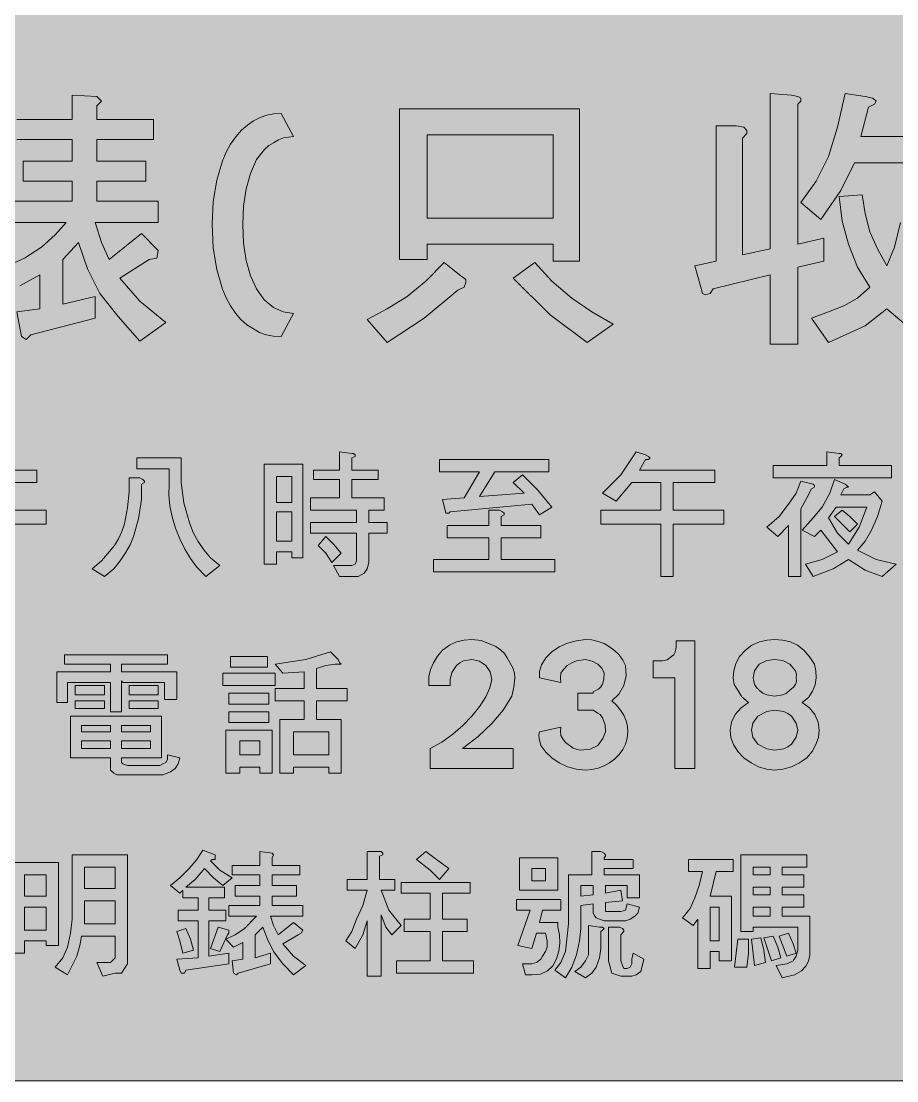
# Model space of a CAD drawing. Header units: metres. Extents: x 10 to 559, y 12 to 260.
# Drawn here: x 269.1 to 371.6, y 12.1 to 136.1 of the extents above; entities that cross this region are included whole.
import ezdxf

# ---------------------------------------------------------------- set-up
doc = ezdxf.new("R2010")
doc.units = ezdxf.units.M
doc.layers.add('FILL_BLUE_0000FF', color=7, linetype='Continuous', true_color=0x0000ff)
doc.layers.add('FILL_WHITE_FFFFFF', color=7, linetype='Continuous', true_color=0xffffff)

msp = doc.modelspace()

# ---------------------------------------------------------------- hatches: boundary and pattern name
at = {"layer": 'FILL_BLUE_0000FF', "true_color": 0x0000ff}
h = msp.add_hatch(color=7, dxfattribs=at)
h.dxf.hatch_style = 1
h.paths.add_polyline_path([(553.76, 259.97), (555.08, 259.58), (556.32, 258.96), (557.46, 258.12), (558.3, 256.98), (558.92, 255.74), (559.31, 254.42), (559.44, 253.08), (559.44, 19.26), (559.31, 17.91), (558.9, 16.56), (558.25, 15.32), (557.46, 14.22), (556.29, 13.28), (555.01, 12.6), (553.69, 12.2), (552.42, 12.06), (17.28, 12.06), (16.04, 12.19), (14.78, 12.6), (13.56, 13.28), (12.42, 14.22), (11.48, 15.36), (10.8, 16.61), (10.4, 17.92), (10.26, 19.26), (10.26, 253.08), (10.4, 254.34), (10.8, 255.6), (11.48, 256.93), (12.42, 258.12), (13.52, 259.04), (14.12, 259.36), (14.76, 259.56), (16.09, 259.97), (17.28, 260.1), (552.42, 260.1), (553.76, 259.97)])
at = {"layer": 'FILL_WHITE_FFFFFF', "true_color": 0xffffff}
h = msp.add_hatch(color=7, dxfattribs=at)
h.dxf.hatch_style = 1
h.paths.add_polyline_path([(275.04, 124.56), (275.04, 127.44), (277.92, 127.26), (278.46, 126.72), (277.92, 126.18), (277.92, 124.56), (284.58, 124.56), (284.58, 122.22), (277.92, 122.22), (277.92, 119.7), (283.68, 119.7), (283.68, 117.36), (277.92, 117.36), (277.92, 115.02), (285.12, 115.02), (285.12, 112.5), (277.74, 112.5), (278.46, 110.16), (279.36, 108.18), (283.14, 111.24), (285.12, 109.26), (284.94, 108.36), (284.04, 108.18), (280.62, 106.02), (282.96, 103.32), (286.02, 100.8), (282.96, 98.64), (280.44, 101.52), (278.28, 104.22), (276.84, 107.1), (275.76, 110.16), (273.96, 108.18), (273.96, 102.96), (277.74, 103.86), (277.74, 101.34), (270.18, 99.36), (269.64, 98.82), (269.1, 99.18), (268.56, 102.06), (271.26, 102.42), (271.26, 106.38), (268.92, 105.12), (267.12, 107.28), (269.46, 108.36), (271.44, 109.62), (273.06, 111.06), (274.32, 112.5), (268.02, 112.5), (268.02, 115.02), (275.04, 115.02), (275.04, 117.36), (269.28, 117.36), (269.28, 119.7), (275.04, 119.7), (275.04, 122.22), (268.56, 122.22), (268.56, 124.56), (275.04, 124.56)])
h = msp.add_hatch(color=7, dxfattribs=at)
h.dxf.hatch_style = 1
h.paths.add_polyline_path([(350.46, 108), (350.46, 123.84), (352.8, 123.84), (353.7, 123.66), (354.06, 123.3), (354.06, 122.94), (353.52, 122.4), (353.52, 108.72), (356.76, 109.44), (356.76, 127.62), (359.28, 127.44), (360, 127.26), (360.36, 127.08), (360.36, 126.72), (360, 126.36), (360, 109.98), (363.06, 110.7), (363.06, 108), (360, 107.28), (360, 98.28), (356.76, 98.28), (356.76, 106.38), (350.1, 104.76), (349.74, 104.22), (349.2, 104.04), (348.84, 104.22), (348.66, 104.94), (347.94, 107.46), (350.46, 108)])
h = msp.add_hatch(color=7, dxfattribs=at)
h.dxf.hatch_style = 1
h.paths.add_polyline_path([(362.16, 117.36), (363.6, 120.24), (364.68, 123.66), (365.58, 127.62), (367.92, 127.26), (368.82, 127.08), (369.18, 126.72), (369, 126.36), (368.28, 126), (367.38, 122.58), (377.64, 122.58), (377.64, 119.52), (375.66, 119.52), (375.66, 115.38), (374.94, 111.6), (374.04, 108.18), (372.6, 104.94), (375.12, 102.78), (378.18, 100.8), (375.66, 98.28), (372.96, 100.26), (370.44, 102.42), (367.92, 100.44), (363.6, 98.46), (361.62, 101.34), (363.6, 102.06), (365.4, 102.78), (367.02, 103.68), (368.46, 104.94), (367.02, 107.28), (365.94, 109.98), (365.22, 112.68), (364.86, 115.56), (367.56, 115.74), (367.92, 113.58), (368.46, 111.42), (369.36, 109.44), (370.44, 107.46), (371.34, 109.62), (372.06, 112.5), (372.42, 115.74), (372.78, 119.52), (366.66, 119.52), (365.04, 116.28), (362.7, 112.86), (360.36, 114.84), (362.16, 117.36)])
h = msp.add_hatch(color=7, dxfattribs=at)
h.dxf.hatch_style = 1
h.paths.add_polyline_path([(299.52, 99.18), (298.61, 99.22), (297.77, 99.36), (296.99, 99.64), (296.28, 100.08), (295.5, 100.55), (294.8, 101.16), (294.15, 101.9), (293.58, 102.78), (293.07, 103.71), (292.64, 104.73), (291.96, 107.01), (291.56, 109.56), (291.42, 112.32), (291.56, 114.97), (291.96, 117.47), (292.64, 119.74), (293.07, 120.75), (293.58, 121.68), (294.2, 122.56), (294.86, 123.31), (295.55, 123.93), (296.28, 124.43), (297.04, 124.81), (297.83, 125.07), (298.66, 125.23), (299.52, 125.28), (300.96, 122.58), (299.79, 122.42), (299.19, 122.2), (298.62, 121.86), (298.08, 121.53), (297.56, 121.07), (296.64, 119.88), (295.93, 118.27), (295.43, 116.44), (295.12, 114.44), (295.02, 112.32), (295.12, 110.1), (295.43, 108.07), (295.93, 106.27), (296.64, 104.76), (297.54, 103.47), (298.6, 102.58), (299.75, 102.05), (300.96, 101.88), (299.52, 99.18)])
h = msp.add_hatch(color=7, dxfattribs=at)
h.dxf.hatch_style = 1
h.paths.add_polyline_path([(334.44, 108), (331.38, 108), (331.38, 109.98), (316.62, 109.98), (316.62, 108.18), (313.38, 108.18), (313.38, 125.82), (334.44, 125.82), (334.44, 108)])
h.paths.add_polyline_path([(331.38, 122.76), (316.62, 122.76), (316.62, 113.04), (331.38, 113.04), (331.38, 122.76)], flags=16)
h = msp.add_hatch(color=7, dxfattribs=at)
h.dxf.hatch_style = 1
h.paths.add_polyline_path([(321.12, 105.84), (321.12, 105.48), (320.94, 104.94), (320.22, 104.58), (316.26, 101.34), (311.94, 98.46), (309.6, 101.16), (311.94, 102.42), (314.28, 103.86), (316.44, 105.66), (318.6, 107.82), (320.4, 106.38), (321.12, 105.84)])
h = msp.add_hatch(color=7, dxfattribs=at)
h.dxf.hatch_style = 1
h.paths.add_polyline_path([(331.2, 105.66), (333.54, 103.68), (335.88, 102.06), (338.4, 100.62), (335.34, 98.46), (331.02, 101.7), (326.7, 106.02), (329.22, 107.82), (331.2, 105.66)])
h = msp.add_hatch(color=7, dxfattribs=at)
h.dxf.hatch_style = 1
h.paths.add_polyline_path([(259.92, 82.98), (261.72, 85.68), (262.8, 85.32), (263.16, 85.14), (263.34, 84.96), (263.16, 84.78), (262.8, 84.78), (262.08, 83.52), (270.9, 83.52), (270.9, 82.08), (266.22, 82.08), (266.22, 78.84), (271.98, 78.84), (271.98, 77.22), (266.22, 77.22), (266.22, 71.1), (264.6, 71.1), (264.6, 77.22), (257.76, 77.22), (257.76, 78.84), (264.6, 78.84), (264.6, 82.08), (261.18, 82.08), (259.38, 79.92), (257.94, 80.82), (259.92, 82.98)])
h = msp.add_hatch(color=7, dxfattribs=at)
h.dxf.hatch_style = 1
h.paths.add_polyline_path([(306.36, 82.44), (303.3, 82.44), (303.3, 83.52), (306.36, 83.52), (306.36, 85.68), (307.8, 85.5), (307.98, 85.5), (308.16, 85.32), (308.16, 85.14), (307.8, 84.96), (307.8, 83.52), (310.86, 83.52), (310.86, 82.44), (307.8, 82.44), (307.8, 80.28), (311.58, 80.28), (311.58, 78.84), (309.78, 78.84), (309.78, 77.4), (311.94, 77.4), (311.94, 76.14), (309.78, 76.14), (309.78, 72.72), (309.6, 72), (309.24, 71.46), (308.52, 71.1), (306.36, 71.1), (305.64, 72.36), (307.8, 72.36), (308.16, 72.54), (308.34, 72.9), (308.34, 76.14), (302.94, 76.14), (302.94, 77.4), (308.34, 77.4), (308.34, 78.84), (302.94, 78.84), (302.94, 80.28), (306.36, 80.28), (306.36, 82.44)])
h = msp.add_hatch(color=7, dxfattribs=at)
h.dxf.hatch_style = 1
h.paths.add_polyline_path([(339.3, 82.98), (341.1, 85.68), (342.18, 85.32), (342.54, 85.14), (342.72, 84.96), (342.54, 84.78), (342.18, 84.78), (341.46, 83.52), (350.28, 83.52), (350.28, 82.08), (345.42, 82.08), (345.42, 78.84), (351.36, 78.84), (351.36, 77.22), (345.42, 77.22), (345.42, 71.1), (343.98, 71.1), (343.98, 77.22), (336.96, 77.22), (336.96, 78.84), (343.98, 78.84), (343.98, 82.08), (340.56, 82.08), (338.76, 79.92), (337.14, 80.82), (339.3, 82.98)])
h = msp.add_hatch(color=7, dxfattribs=at)
h.dxf.hatch_style = 1
h.paths.add_polyline_path([(363.42, 84.06), (363.42, 85.68), (364.86, 85.5), (365.04, 85.5), (365.22, 85.32), (365.04, 85.14), (364.86, 84.96), (364.86, 84.06), (370.98, 84.06), (370.98, 82.62), (357.12, 82.62), (357.12, 84.06), (363.42, 84.06)])
h = msp.add_hatch(color=7, dxfattribs=at)
h.dxf.hatch_style = 1
h.paths.add_polyline_path([(287.82, 84.96), (287.82, 82.08), (288.12, 79.69), (288.76, 77.36), (289.22, 76.25), (289.78, 75.19), (290.45, 74.19), (291.24, 73.26), (292.32, 72.36), (290.7, 71.1), (289.62, 72.18), (288.89, 73.18), (288.22, 74.3), (287.63, 75.5), (287.13, 76.76), (286.74, 78.06), (286.48, 79.37), (286.35, 80.66), (286.38, 81.9), (286.38, 83.7), (282.6, 83.7), (282.6, 84.96), (287.82, 84.96)])
h = msp.add_hatch(color=7, dxfattribs=at)
h.dxf.hatch_style = 1
h.paths.add_polyline_path([(318.06, 84.78), (330.84, 84.78), (330.84, 83.34), (324.54, 83.34), (322.74, 80.46), (327.96, 80.82), (326.7, 82.08), (327.78, 82.98), (329.58, 81.18), (331.2, 79.2), (329.76, 78.3), (328.86, 79.56), (319.32, 78.66), (319.14, 78.48), (318.78, 78.48), (318.42, 80.1), (320.94, 80.28), (322.74, 83.34), (318.06, 83.34), (318.06, 84.78)])
h = msp.add_hatch(color=7, dxfattribs=at)
h.dxf.hatch_style = 1
h.paths.add_polyline_path([(300.78, 73.26), (300.78, 73.98), (298.98, 73.98), (298.98, 72.54), (297.54, 72.54), (297.54, 84.24), (302.04, 84.24), (302.04, 73.26), (300.78, 73.26)])
h.paths.add_polyline_path([(298.98, 82.8), (298.98, 79.74), (300.78, 79.74), (300.78, 82.8), (298.98, 82.8)], flags=16)
h.paths.add_polyline_path([(300.78, 78.66), (298.98, 78.66), (298.98, 75.24), (300.78, 75.24), (300.78, 78.66)], flags=16)
h = msp.add_hatch(color=7, dxfattribs=at)
h.dxf.hatch_style = 1
h.paths.add_polyline_path([(278.46, 72.9), (279.36, 73.98), (279.98, 74.7), (280.48, 75.5), (280.87, 76.35), (281.17, 77.25), (281.53, 79.12), (281.7, 81), (281.7, 82.62), (282.96, 82.62), (283.32, 82.44), (283.5, 82.26), (283.5, 82.08), (283.14, 81.9), (283.14, 80.1), (282.82, 77.82), (282.23, 75.76), (281.81, 74.79), (281.29, 73.85), (280.65, 72.92), (279.9, 72), (278.82, 71.1), (277.38, 72), (278.46, 72.9)])
h = msp.add_hatch(color=7, dxfattribs=at)
h.dxf.hatch_style = 1
h.paths.add_polyline_path([(361.98, 81.72), (361.98, 81.54), (361.62, 81.36), (361.08, 80.28), (360.36, 79.02), (360.36, 71.1), (358.92, 71.1), (358.92, 77.04), (357.66, 75.78), (356.4, 76.86), (357.84, 78.12), (358.92, 79.56), (359.82, 80.82), (360.36, 82.26), (361.8, 81.9), (361.98, 81.72)])
h = msp.add_hatch(color=7, dxfattribs=at)
h.dxf.hatch_style = 1
h.paths.add_polyline_path([(365.94, 81.54), (365.76, 81.54), (365.4, 81.36), (365.04, 80.64), (368.46, 80.64), (369, 81), (369.9, 79.92), (369.36, 78.12), (368.64, 76.5), (367.92, 75.24), (367.02, 74.16), (369.18, 73.08), (371.52, 72.54), (369.9, 71.1), (367.92, 71.82), (365.94, 73.08), (364.14, 72), (361.8, 71.1), (360.9, 72.54), (362.88, 73.08), (364.68, 73.98), (362.7, 76.5), (361.98, 75.78), (360.54, 76.5), (361.8, 77.94), (362.88, 79.2), (363.78, 80.82), (364.32, 82.44), (365.58, 81.9), (365.76, 81.72), (365.94, 81.54)])
h.paths.add_polyline_path([(365.94, 74.88), (367.2, 76.86), (368.1, 79.2), (364.5, 79.2), (363.6, 77.94), (364.68, 76.14), (365.94, 74.88)], flags=16)
h = msp.add_hatch(color=7, dxfattribs=at)
h.dxf.hatch_style = 1
h.paths.add_polyline_path([(317.34, 73.08), (323.82, 73.08), (323.82, 75.6), (318.96, 75.6), (318.96, 77.04), (323.82, 77.04), (323.82, 78.84), (325.08, 78.84), (325.44, 78.66), (325.62, 78.48), (325.62, 78.3), (325.26, 78.12), (325.26, 77.04), (329.94, 77.04), (329.94, 75.6), (325.26, 75.6), (325.26, 73.08), (331.56, 73.08), (331.56, 71.64), (317.34, 71.64), (317.34, 73.08)])
h = msp.add_hatch(color=7, dxfattribs=at)
h.dxf.hatch_style = 1
h.paths.add_polyline_path([(366.12, 78.12), (367.02, 77.22), (366.12, 76.32), (364.32, 78.12), (365.22, 78.84), (366.12, 78.12)])
h = msp.add_hatch(color=7, dxfattribs=at)
h.dxf.hatch_style = 1
h.paths.add_polyline_path([(305.64, 74.88), (306.54, 73.8), (305.46, 72.72), (304.74, 73.8), (303.84, 74.7), (304.74, 75.78), (305.64, 74.88)])
h = msp.add_hatch(color=7, dxfattribs=at)
h.dxf.hatch_style = 1
h.paths.add_polyline_path([(316.8, 58.32), (316.8, 59.4), (317, 60.21), (317.34, 61), (317.81, 61.75), (318.42, 62.46), (319.23, 63.04), (320.06, 63.43), (320.93, 63.65), (321.84, 63.72), (322.92, 63.59), (324, 63.18), (324.64, 62.88), (325.19, 62.51), (325.65, 62.07), (325.98, 61.56), (326.63, 60.39), (326.82, 59.79), (326.88, 59.22), (326.77, 58.14), (326.52, 57.06), (325.52, 55.45), (324.18, 53.87), (322.57, 52.35), (320.76, 50.94), (326.7, 50.94), (326.7, 48.6), (316.98, 48.6), (316.98, 50.94), (318.32, 51.71), (319.61, 52.63), (320.8, 53.65), (321.84, 54.72), (322.79, 55.9), (323.48, 57.02), (323.94, 58.06), (324.18, 59.04), (323.99, 59.94), (323.48, 60.68), (322.74, 61.19), (321.84, 61.38), (320.87, 61.22), (320.45, 61), (320.04, 60.66), (319.48, 59.85), (319.32, 59.04), (319.32, 58.32), (316.8, 58.32)])
h = msp.add_hatch(color=7, dxfattribs=at)
h.dxf.hatch_style = 1
h.paths.add_polyline_path([(337.46, 53.73), (337.14, 54.54), (336.87, 54.94), (336.6, 55.08), (336.06, 55.44), (334.26, 55.44), (334.26, 57.42), (335.88, 57.42), (336.04, 57.44), (336.06, 57.6), (336.67, 57.91), (336.95, 58.16), (337.14, 58.5), (337.3, 59.06), (337.32, 59.76), (337.06, 60.37), (336.58, 60.84), (335.93, 61.18), (335.16, 61.38), (334.08, 61.22), (333.54, 61), (333, 60.66), (332.57, 60.21), (332.28, 59.76), (332.21, 59.22), (332.28, 58.68), (329.76, 59.22), (329.76, 59.95), (330.01, 60.75), (330.49, 61.55), (331.2, 62.28), (332.07, 62.86), (333.04, 63.27), (334.09, 63.55), (335.16, 63.72), (335.9, 63.66), (336.63, 63.49), (337.32, 63.23), (337.97, 62.86), (338.56, 62.42), (339.08, 61.9), (339.51, 61.31), (339.84, 60.66), (339.92, 59.46), (339.64, 58.32), (339.06, 57.32), (338.22, 56.52), (338.78, 56.02), (339.26, 55.45), (339.63, 54.85), (339.91, 54.2), (340.07, 53.53), (340.12, 52.85), (340.04, 52.16), (339.84, 51.48), (339.51, 50.83), (339.08, 50.24), (338.56, 49.72), (337.97, 49.27), (337.32, 48.91), (336.63, 48.64), (335.9, 48.48), (335.16, 48.42), (334.09, 48.52), (333.04, 48.8), (332.07, 49.26), (331.2, 49.86), (330.5, 50.51), (329.94, 51.3), (329.71, 52.11), (329.69, 52.51), (329.76, 52.92), (332.28, 53.46), (332.21, 52.95), (332.28, 52.49), (332.48, 52.07), (332.82, 51.66), (333.72, 51.01), (334.19, 50.82), (334.62, 50.76), (335.68, 50.89), (336.6, 51.3), (337.19, 52.11), (337.5, 52.92), (337.46, 53.73)])
h = msp.add_hatch(color=7, dxfattribs=at)
h.dxf.hatch_style = 1
h.paths.add_polyline_path([(345.6, 48.6), (345.6, 59.22), (343.08, 59.22), (343.08, 61.2), (344.16, 61.2), (344.7, 61.34), (345.24, 61.74), (345.48, 61.93), (345.64, 62.21), (345.78, 62.82), (345.78, 63.54), (347.94, 63.54), (347.94, 48.6), (345.6, 48.6)])
h = msp.add_hatch(color=7, dxfattribs=at)
h.dxf.hatch_style = 1
h.paths.add_polyline_path([(362.39, 54.04), (362.52, 53.1), (362.42, 52.26), (362.14, 51.41), (361.68, 50.59), (361.08, 49.86), (360.21, 49.26), (359.26, 48.8), (358.27, 48.52), (357.3, 48.42), (356.36, 48.52), (355.43, 48.8), (354.54, 49.26), (353.7, 49.86), (352.99, 50.59), (352.48, 51.41), (352.18, 52.26), (352.08, 53.1), (352.24, 54.04), (352.69, 54.92), (353.37, 55.71), (354.24, 56.34), (353.47, 56.99), (352.98, 57.78), (352.57, 58.43), (352.44, 59.22), (352.51, 60.06), (352.75, 60.91), (353.2, 61.73), (353.88, 62.46), (354.64, 63.04), (355.52, 63.43), (356.44, 63.65), (357.3, 63.72), (358.24, 63.65), (359.14, 63.43), (359.98, 63.04), (360.72, 62.46), (361.42, 61.65), (361.98, 60.84), (362.14, 60.03), (362.16, 59.22), (362.06, 58.42), (361.75, 57.65), (361.25, 56.94), (360.54, 56.34), (361.38, 55.71), (362, 54.92), (362.39, 54.04)])
h.paths.add_polyline_path([(354.76, 53.91), (354.6, 53.1), (354.76, 52.29), (355.32, 51.48), (356.38, 50.92), (357.3, 50.76), (358.36, 50.92), (358.84, 51.14), (359.28, 51.48), (359.84, 52.29), (360, 53.1), (359.84, 53.91), (359.28, 54.72), (358.84, 55.06), (358.36, 55.28), (357.3, 55.44), (356.38, 55.28), (355.32, 54.72), (354.76, 53.91)], flags=16)
h.paths.add_polyline_path([(358.69, 57.44), (359.1, 57.78), (359.47, 58.08), (359.73, 58.43), (359.86, 58.82), (359.82, 59.22), (359.86, 59.63), (359.73, 60.03), (359.1, 60.84), (358.27, 61.25), (357.3, 61.38), (356.4, 61.25), (355.5, 60.84), (354.94, 60.03), (354.78, 59.22), (354.94, 58.43), (355.16, 58.08), (355.5, 57.78), (355.93, 57.44), (356.4, 57.22), (357.3, 57.06), (358.27, 57.22), (358.69, 57.44)], flags=16)
h = msp.add_hatch(color=7, dxfattribs=at)
h.dxf.hatch_style = 1
h.paths.add_polyline_path([(305.28, 62.28), (306.18, 61.38), (306.36, 61.02), (306.54, 60.84), (305.82, 60.84), (304.74, 60.66), (303.66, 60.3), (303.66, 57.96), (307.26, 57.96), (307.26, 56.52), (303.66, 56.52), (303.66, 54.36), (306.54, 54.36), (306.54, 48.06), (305.1, 48.06), (305.1, 48.78), (300.96, 48.78), (300.96, 48.06), (299.34, 48.06), (299.34, 54.36), (302.22, 54.36), (302.22, 56.52), (298.8, 56.52), (298.8, 57.96), (302.22, 57.96), (302.22, 59.94), (299.7, 59.76), (298.8, 60.84), (302.4, 61.38), (305.28, 62.28)])
h.paths.add_polyline_path([(305.1, 52.92), (300.96, 52.92), (300.96, 50.22), (305.1, 50.22), (305.1, 52.92)], flags=16)
h = msp.add_hatch(color=7, dxfattribs=at)
h.dxf.hatch_style = 1
h.paths.add_polyline_path([(286.2, 61.92), (286.2, 60.84), (280.8, 60.84), (280.8, 59.94), (287.28, 59.94), (287.28, 56.7), (285.84, 56.7), (285.84, 58.68), (280.98, 58.68), (280.8, 58.86), (280.8, 55.26), (279.54, 55.26), (279.54, 58.68), (274.5, 58.68), (274.5, 56.34), (273.24, 56.34), (273.24, 59.94), (279.54, 59.94), (279.54, 60.84), (274.14, 60.84), (274.14, 61.92), (286.2, 61.92)])
h = msp.add_hatch(color=7, dxfattribs=at)
h.dxf.hatch_style = 1
h.paths.add_polyline_path([(297.9, 61.74), (297.9, 60.48), (293.58, 60.48), (293.58, 61.74), (297.9, 61.74)])
h = msp.add_hatch(color=7, dxfattribs=at)
h.dxf.hatch_style = 1
h.paths.add_polyline_path([(298.8, 59.76), (298.8, 58.32), (292.68, 58.32), (292.68, 59.76), (298.8, 59.76)])
h = msp.add_hatch(color=7, dxfattribs=at)
h.dxf.hatch_style = 1
h.paths.add_polyline_path([(278.82, 58.32), (278.82, 57.24), (275.4, 57.24), (275.4, 58.32), (278.82, 58.32)])
h = msp.add_hatch(color=7, dxfattribs=at)
h.dxf.hatch_style = 1
h.paths.add_polyline_path([(285.12, 58.32), (285.12, 57.24), (281.7, 57.24), (281.7, 58.32), (285.12, 58.32)])
h = msp.add_hatch(color=7, dxfattribs=at)
h.dxf.hatch_style = 1
h.paths.add_polyline_path([(298.08, 57.42), (298.08, 56.16), (293.4, 56.16), (293.4, 57.42), (298.08, 57.42)])
h = msp.add_hatch(color=7, dxfattribs=at)
h.dxf.hatch_style = 1
h.paths.add_polyline_path([(278.82, 56.52), (278.82, 55.62), (275.4, 55.62), (275.4, 56.52), (278.82, 56.52)])
h = msp.add_hatch(color=7, dxfattribs=at)
h.dxf.hatch_style = 1
h.paths.add_polyline_path([(285.12, 56.52), (285.12, 55.62), (281.7, 55.62), (281.7, 56.52), (285.12, 56.52)])
h = msp.add_hatch(color=7, dxfattribs=at)
h.dxf.hatch_style = 1
h.paths.add_polyline_path([(280.98, 49.14), (281.52, 48.96), (285.3, 48.96), (285.66, 49.14), (286.02, 49.32), (286.2, 49.68), (286.2, 50.22), (287.64, 49.86), (287.46, 49.14), (287.1, 48.6), (286.56, 48.24), (285.66, 47.88), (280.26, 47.88), (279.9, 48.06), (279.54, 48.42), (279.54, 49.86), (274.86, 49.86), (274.86, 54.72), (285.48, 54.72), (285.48, 49.86), (280.8, 49.86), (280.8, 49.32), (280.98, 49.14)])
h.paths.add_polyline_path([(284.22, 52.92), (284.22, 53.64), (280.8, 53.64), (280.8, 52.92), (284.22, 52.92)], flags=16)
h.paths.add_polyline_path([(276.12, 52.92), (279.54, 52.92), (279.54, 53.64), (276.12, 53.64), (276.12, 52.92)], flags=16)
h.paths.add_polyline_path([(280.8, 51.84), (280.8, 50.94), (284.22, 50.94), (284.22, 51.84), (280.8, 51.84)], flags=16)
h.paths.add_polyline_path([(279.54, 51.84), (276.12, 51.84), (276.12, 50.94), (279.54, 50.94), (279.54, 51.84)], flags=16)
h = msp.add_hatch(color=7, dxfattribs=at)
h.dxf.hatch_style = 1
h.paths.add_polyline_path([(298.08, 55.26), (298.08, 54), (293.4, 54), (293.4, 55.26), (298.08, 55.26)])
h = msp.add_hatch(color=7, dxfattribs=at)
h.dxf.hatch_style = 1
h.paths.add_polyline_path([(298.44, 53.1), (298.44, 48.06), (297, 48.06), (297, 48.78), (294.66, 48.78), (294.66, 48.06), (293.04, 48.06), (293.04, 53.1), (298.44, 53.1)])
h.paths.add_polyline_path([(297, 51.84), (294.66, 51.84), (294.66, 50.22), (297, 50.22), (297, 51.84)], flags=16)
h = msp.add_hatch(color=7, dxfattribs=at)
h.dxf.hatch_style = 1
h.paths.add_polyline_path([(280.8, 24.66), (280.08, 24.66), (278.64, 24.3), (277.92, 25.92), (279.54, 25.92), (279.72, 26.1), (279.9, 26.28), (280.08, 26.46), (280.08, 28.98), (276.12, 28.98), (275.94, 27.9), (275.58, 26.64), (274.5, 24.48), (273.06, 25.38), (273.96, 26.46), (274.5, 27.72), (274.86, 29.34), (275.04, 30.96), (275.04, 38.52), (281.52, 38.52), (281.52, 25.74), (280.8, 24.66)])
h.paths.add_polyline_path([(276.48, 37.08), (276.48, 34.56), (280.08, 34.56), (280.08, 37.08), (276.48, 37.08)], flags=16)
h.paths.add_polyline_path([(280.08, 33.12), (276.48, 33.12), (276.48, 30.42), (280.08, 30.42), (280.08, 33.12)], flags=16)
h = msp.add_hatch(color=7, dxfattribs=at)
h.dxf.hatch_style = 1
h.paths.add_polyline_path([(287.64, 35.82), (288.72, 36.9), (289.62, 37.98), (290.34, 39.06), (291.78, 38.52), (291.78, 37.98), (291.42, 37.98), (291.24, 37.8), (292.32, 36.72), (293.76, 35.82), (292.68, 34.92), (291.6, 35.82), (290.52, 36.9), (289.44, 35.64), (288.36, 34.74), (292.86, 34.74), (292.86, 33.48), (291.06, 33.48), (291.06, 32.04), (293.04, 32.04), (293.04, 30.78), (291.06, 30.78), (291.06, 26.64), (293.4, 27), (293.4, 25.74), (288.36, 25.02), (288.18, 24.66), (287.82, 24.66), (287.64, 25.02), (287.28, 26.28), (289.8, 26.46), (289.8, 30.78), (287.46, 30.78), (287.46, 32.04), (289.8, 32.04), (289.8, 33.48), (288, 33.48), (288, 34.38), (287.64, 34.02), (286.56, 34.92), (287.64, 35.82)])
h = msp.add_hatch(color=7, dxfattribs=at)
h.dxf.hatch_style = 1
h.paths.add_polyline_path([(297, 37.26), (297, 38.88), (298.44, 38.7), (298.62, 38.52), (298.44, 38.16), (298.44, 37.26), (301.68, 37.26), (301.68, 36.18), (298.44, 36.18), (298.44, 34.92), (301.32, 34.92), (301.32, 33.66), (298.44, 33.66), (298.44, 32.58), (302.04, 32.58), (302.04, 31.32), (298.26, 31.32), (298.62, 30.24), (299.16, 29.16), (300.96, 30.6), (302.04, 29.7), (301.86, 29.34), (301.5, 29.16), (299.7, 28.08), (300.96, 26.64), (302.4, 25.56), (300.96, 24.48), (299.7, 25.74), (298.62, 27.18), (297.9, 28.62), (297.36, 30.06), (296.46, 29.16), (296.46, 26.46), (298.26, 27), (298.26, 25.74), (294.48, 24.66), (294.3, 24.48), (293.94, 24.66), (293.76, 26.1), (295.02, 26.28), (295.02, 28.26), (293.94, 27.72), (293.04, 28.62), (294.12, 29.16), (295.2, 29.88), (296.64, 31.32), (293.4, 31.32), (293.4, 32.58), (297, 32.58), (297, 33.66), (294.12, 33.66), (294.12, 34.92), (297, 34.92), (297, 36.18), (293.76, 36.18), (293.76, 37.26), (297, 37.26)])
h = msp.add_hatch(color=7, dxfattribs=at)
h.dxf.hatch_style = 1
h.paths.add_polyline_path([(310.86, 38.88), (311.22, 38.88), (311.4, 38.7), (311.4, 38.52), (311.04, 38.34), (311.04, 35.64), (312.84, 35.64), (312.84, 34.38), (311.22, 34.38), (312.12, 32.04), (313.56, 30.24), (312.48, 29.16), (311.76, 30.06), (311.22, 31.5), (311.22, 24.3), (309.6, 24.3), (309.6, 30.78), (309.06, 29.16), (308.16, 27.54), (307.08, 28.44), (307.8, 29.52), (308.34, 30.96), (309.06, 32.58), (309.6, 34.38), (307.26, 34.38), (307.26, 35.64), (309.6, 35.64), (309.6, 38.88), (310.86, 38.88)])
h = msp.add_hatch(color=7, dxfattribs=at)
h.dxf.hatch_style = 1
h.paths.add_polyline_path([(317.7, 37.98), (319.14, 36.9), (318.06, 35.64), (316.98, 36.72), (315.36, 37.98), (316.44, 38.88), (317.7, 37.98)])
h = msp.add_hatch(color=7, dxfattribs=at)
h.dxf.hatch_style = 1
h.paths.add_polyline_path([(335.88, 38.88), (336.96, 38.88), (337.32, 38.7), (337.5, 38.52), (337.5, 38.34), (337.32, 38.16), (337.32, 37.98), (340.74, 37.98), (340.74, 36.9), (337.32, 36.9), (337.32, 36.18), (341.46, 36.18), (341.46, 33.48), (340.02, 33.48), (340.02, 34.92), (337.5, 34.92), (337.5, 34.02), (339.3, 34.38), (339.48, 33.12), (337.5, 32.94), (337.5, 31.86), (339.3, 31.86), (339.84, 32.04), (340.02, 32.76), (341.46, 32.4), (341.28, 31.68), (340.92, 31.32), (340.38, 30.96), (339.84, 30.78), (337.32, 30.78), (336.78, 30.96), (336.42, 31.14), (336.24, 31.32), (336.06, 31.68), (336.06, 32.76), (334.62, 32.58), (334.62, 29.88), (334.44, 28.44), (334.08, 26.82), (333.54, 25.38), (332.82, 24.12), (331.56, 25.02), (332.28, 25.92), (332.82, 27.18), (333.18, 30.42), (333.18, 36.18), (335.88, 36.18), (335.88, 38.88)])
h.paths.add_polyline_path([(336.06, 34.92), (334.62, 34.92), (334.62, 33.66), (336.06, 33.84), (336.06, 34.92)], flags=16)
h = msp.add_hatch(color=7, dxfattribs=at)
h.dxf.hatch_style = 1
h.paths.add_polyline_path([(358.2, 36.18), (360.72, 36.18), (360.72, 34.74), (358.2, 34.74), (358.2, 33.84), (360.72, 33.84), (360.72, 32.4), (358.2, 32.4), (358.2, 31.32), (361.44, 31.32), (361.44, 29.88), (361.42, 26.76), (361.26, 26.08), (360.95, 25.46), (360.43, 24.93), (359.64, 24.48), (358.2, 24.12), (357.48, 25.56), (358.74, 25.74), (359.46, 26.1), (359.82, 26.64), (360, 27.36), (360, 30.06), (354.78, 30.06), (354.78, 29.52), (353.34, 29.52), (353.34, 38.52), (361.08, 38.52), (361.08, 37.08), (358.2, 37.08), (358.2, 36.18)])
h.paths.add_polyline_path([(354.78, 31.32), (356.76, 31.32), (356.76, 32.4), (354.78, 32.4), (354.78, 31.32)], flags=16)
h.paths.add_polyline_path([(354.78, 37.08), (354.78, 36.18), (356.76, 36.18), (356.76, 37.08), (354.78, 37.08)], flags=16)
h.paths.add_polyline_path([(356.76, 34.74), (354.78, 34.74), (354.78, 33.84), (356.76, 33.84), (356.76, 34.74)], flags=16)
h = msp.add_hatch(color=7, dxfattribs=at)
h.dxf.hatch_style = 1
h.paths.add_polyline_path([(271.98, 27.9), (271.98, 28.44), (269.46, 28.44), (269.46, 27), (268.02, 27), (268.02, 37.62), (273.42, 37.62), (273.42, 27.9), (271.98, 27.9)])
h.paths.add_polyline_path([(269.46, 36.18), (269.46, 33.66), (271.98, 33.66), (271.98, 36.18), (269.46, 36.18)], flags=16)
h.paths.add_polyline_path([(271.98, 32.4), (269.46, 32.4), (269.46, 29.7), (271.98, 29.7), (271.98, 32.4)], flags=16)
h = msp.add_hatch(color=7, dxfattribs=at)
h.dxf.hatch_style = 1
h.paths.add_polyline_path([(331.92, 34.38), (327.42, 34.38), (327.42, 38.16), (331.92, 38.16), (331.92, 34.38)])
h.paths.add_polyline_path([(330.48, 36.9), (328.86, 36.9), (328.86, 35.46), (330.48, 35.46), (330.48, 36.9)], flags=16)
h = msp.add_hatch(color=7, dxfattribs=at)
h.dxf.hatch_style = 1
h.paths.add_polyline_path([(352.44, 37.98), (352.44, 36.54), (350.46, 36.54), (349.74, 33.66), (352.26, 33.66), (352.26, 26.1), (350.82, 26.1), (350.82, 27.18), (349.74, 27.18), (349.74, 25.2), (348.3, 25.2), (348.3, 30.96), (347.76, 30.24), (346.5, 31.14), (347.4, 32.22), (347.94, 33.48), (348.48, 34.92), (348.84, 36.54), (347.22, 36.54), (347.22, 37.98), (352.44, 37.98)])
h.paths.add_polyline_path([(350.82, 32.4), (349.74, 32.4), (349.74, 28.44), (350.82, 28.44), (350.82, 32.4)], flags=16)
h = msp.add_hatch(color=7, dxfattribs=at)
h.dxf.hatch_style = 1
h.paths.add_polyline_path([(321.66, 35.28), (321.66, 34.02), (318.42, 34.02), (318.42, 30.96), (321.3, 30.96), (321.3, 29.52), (318.42, 29.52), (318.42, 26.1), (322.02, 26.1), (322.02, 24.66), (313.02, 24.66), (313.02, 26.1), (316.98, 26.1), (316.98, 29.52), (313.92, 29.52), (313.92, 30.96), (316.98, 30.96), (316.98, 34.02), (313.56, 34.02), (313.56, 35.28), (321.66, 35.28)])
h = msp.add_hatch(color=7, dxfattribs=at)
h.dxf.hatch_style = 1
h.paths.add_polyline_path([(332.28, 33.3), (332.28, 32.04), (330.12, 32.04), (329.76, 30.6), (331.92, 30.6), (331.92, 30.06), (332.1, 29.16), (332.14, 28.19), (332.03, 27.23), (331.75, 26.32), (331.31, 25.53), (330.69, 24.92), (329.88, 24.55), (328.86, 24.48), (328.14, 24.48), (327.78, 25.74), (328.86, 25.74), (329.4, 25.92), (329.94, 26.28), (330.12, 26.64), (330.48, 27.18), (330.66, 27.72), (330.66, 28.44), (330.48, 29.34), (329.4, 29.34), (328.86, 27.54), (327.24, 27.9), (328.68, 32.04), (327.06, 32.04), (327.06, 33.3), (332.28, 33.3)])
h = msp.add_hatch(color=7, dxfattribs=at)
h.dxf.hatch_style = 1
h.paths.add_polyline_path([(288.9, 28.62), (289.26, 27.36), (288, 27), (287.64, 28.44), (287.28, 29.52), (288.36, 29.88), (288.9, 28.62)])
h = msp.add_hatch(color=7, dxfattribs=at)
h.dxf.hatch_style = 1
h.paths.add_polyline_path([(292.14, 30.06), (293.4, 29.7), (293.4, 29.34), (293.22, 29.16), (292.32, 27.18), (291.24, 27.54), (292.14, 30.06)])
h = msp.add_hatch(color=7, dxfattribs=at)
h.dxf.hatch_style = 1
h.paths.add_polyline_path([(334.62, 25.38), (335.16, 26.1), (335.52, 26.82), (335.52, 30.24), (336.78, 30.06), (337.14, 30.06), (337.32, 29.88), (337.14, 29.7), (336.96, 29.52), (336.96, 27.54), (336.78, 26.46), (336.42, 25.38), (335.88, 24.66), (335.16, 24.12), (333.9, 24.84), (334.62, 25.38)])
h = msp.add_hatch(color=7, dxfattribs=at)
h.dxf.hatch_style = 1
h.paths.add_polyline_path([(339.12, 30.06), (339.48, 29.88), (339.66, 29.7), (339.66, 29.52), (339.3, 29.16), (339.3, 26.1), (339.48, 25.56), (339.66, 25.2), (340.02, 25.2), (340.38, 25.38), (340.56, 25.74), (340.56, 26.28), (340.74, 27), (342, 26.28), (341.64, 24.84), (341.1, 24.48), (340.56, 24.3), (339.3, 24.3), (338.22, 24.66), (337.86, 26.1), (337.86, 30.06), (339.12, 30.06)])
h = msp.add_hatch(color=7, dxfattribs=at)
h.dxf.hatch_style = 1
h.paths.add_polyline_path([(352.98, 28.62), (354.24, 28.62), (354.24, 27), (354.06, 25.38), (352.62, 25.38), (352.98, 28.62)])
h = msp.add_hatch(color=7, dxfattribs=at)
h.dxf.hatch_style = 1
h.paths.add_polyline_path([(354.6, 28.62), (355.68, 28.8), (356.04, 27.36), (356.22, 25.92), (354.96, 25.56), (354.6, 28.62)])
h = msp.add_hatch(color=7, dxfattribs=at)
h.dxf.hatch_style = 1
h.paths.add_polyline_path([(356.04, 28.8), (357.12, 28.98), (357.66, 27.72), (358.02, 26.46), (356.94, 26.1), (356.04, 28.8)])
h = msp.add_hatch(color=7, dxfattribs=at)
h.dxf.hatch_style = 1
h.paths.add_polyline_path([(357.84, 28.98), (358.92, 29.34), (359.46, 28.08), (359.82, 27), (358.74, 26.64), (357.84, 28.98)])

# ---------------------------------------------------------------- linework, layer by layer
at = {"layer": 'FILL_BLUE_0000FF', "lineweight": 0, "true_color": 0x0000ff}
msp.add_lwpolyline([(17.28, 260.1), (552.42, 260.1), (553.76, 259.97), (555.08, 259.58), (556.32, 258.96), (557.46, 258.12), (558.3, 256.98), (558.92, 255.74), (559.31, 254.42), (559.44, 253.08), (559.44, 19.26), (559.31, 17.91), (558.9, 16.56), (558.25, 15.32), (557.46, 14.22), (556.29, 13.28), (555.01, 12.6), (553.69, 12.2), (552.42, 12.06), (17.28, 12.06)], dxfattribs=at)
at = {"layer": 'FILL_WHITE_FFFFFF', "lineweight": 0, "true_color": 0xffffff}
for points in [[(268.56, 124.56), (275.04, 124.56), (275.04, 127.44), (277.92, 127.26), (278.46, 126.72), (277.92, 126.18), (277.92, 124.56), (284.58, 124.56), (284.58, 122.22), (277.92, 122.22), (277.92, 119.7), (283.68, 119.7), (283.68, 117.36), (277.92, 117.36), (277.92, 115.02), (285.12, 115.02), (285.12, 112.5), (277.74, 112.5), (278.46, 110.16), (279.36, 108.18), (283.14, 111.24), (285.12, 109.26), (284.94, 108.36), (284.04, 108.18), (280.62, 106.02), (282.96, 103.32), (286.02, 100.8), (282.96, 98.64), (280.44, 101.52), (278.28, 104.22), (276.84, 107.1), (275.76, 110.16), (273.96, 108.18), (273.96, 102.96), (277.74, 103.86), (277.74, 101.34), (270.18, 99.36), (269.64, 98.82), (269.1, 99.18), (268.56, 102.06), (271.26, 102.42), (271.26, 106.38), (268.92, 105.12)], [(372.78, 119.52), (366.66, 119.52), (365.04, 116.28), (362.7, 112.86), (360.36, 114.84), (362.16, 117.36), (363.6, 120.24), (364.68, 123.66), (365.58, 127.62), (367.92, 127.26), (368.82, 127.08), (369.18, 126.72), (369, 126.36), (368.28, 126), (367.38, 122.58), (377.64, 122.58)], [(268.02, 115.02), (275.04, 115.02), (275.04, 117.36), (269.28, 117.36), (269.28, 119.7), (275.04, 119.7), (275.04, 122.22), (268.56, 122.22)], [(372.96, 100.26), (370.44, 102.42), (367.92, 100.44), (363.6, 98.46), (361.62, 101.34), (363.6, 102.06), (365.4, 102.78), (367.02, 103.68), (368.46, 104.94), (367.02, 107.28), (365.94, 109.98), (365.22, 112.68), (364.86, 115.56), (367.56, 115.74), (367.92, 113.58), (368.46, 111.42), (369.36, 109.44), (370.44, 107.46), (371.34, 109.62), (372.06, 112.5)], [(267.12, 107.28), (269.46, 108.36), (271.44, 109.62), (273.06, 111.06), (274.32, 112.5), (268.02, 112.5)], [(262.08, 83.52), (270.9, 83.52), (270.9, 82.08), (266.22, 82.08)], [(266.22, 78.84), (271.98, 78.84), (271.98, 77.22), (266.22, 77.22)]]:
    msp.add_lwpolyline(points, dxfattribs=at)
for points in [[(350.46, 108), (350.46, 123.84), (352.8, 123.84), (353.7, 123.66), (354.06, 123.3), (354.06, 122.94), (353.52, 122.4), (353.52, 108.72), (356.76, 109.44), (356.76, 127.62), (359.28, 127.44), (360, 127.26), (360.36, 127.08), (360.36, 126.72), (360, 126.36), (360, 109.98), (363.06, 110.7), (363.06, 108), (360, 107.28), (360, 98.28), (356.76, 98.28), (356.76, 106.38), (350.1, 104.76), (349.74, 104.22), (349.2, 104.04), (348.84, 104.22), (348.66, 104.94), (347.94, 107.46)], [(299.52, 99.18), (298.61, 99.22), (297.77, 99.36), (296.99, 99.64), (296.28, 100.08), (295.5, 100.55), (294.8, 101.16), (294.15, 101.9), (293.58, 102.78), (293.07, 103.71), (292.64, 104.73), (291.96, 107.01), (291.56, 109.56), (291.42, 112.32), (291.56, 114.97), (291.96, 117.47), (292.64, 119.74), (293.07, 120.75), (293.58, 121.68), (294.2, 122.56), (294.86, 123.31), (295.55, 123.93), (296.28, 124.43), (297.04, 124.81), (297.83, 125.07), (298.66, 125.23), (299.52, 125.28), (300.96, 122.58), (299.79, 122.42), (299.19, 122.2), (298.62, 121.86), (298.08, 121.53), (297.56, 121.07), (296.64, 119.88), (295.93, 118.27), (295.43, 116.44), (295.12, 114.44), (295.02, 112.32), (295.12, 110.1), (295.43, 108.07), (295.93, 106.27), (296.64, 104.76), (297.54, 103.47), (298.6, 102.58), (299.75, 102.05), (300.96, 101.88)], [(334.44, 108), (331.38, 108), (331.38, 109.98), (316.62, 109.98), (316.62, 108.18), (313.38, 108.18), (313.38, 125.82), (334.44, 125.82)], [(331.38, 122.76), (316.62, 122.76), (316.62, 113.04), (331.38, 113.04)], [(321.12, 105.84), (321.12, 105.48), (320.94, 104.94), (320.22, 104.58), (316.26, 101.34), (311.94, 98.46), (309.6, 101.16), (311.94, 102.42), (314.28, 103.86), (316.44, 105.66), (318.6, 107.82), (320.4, 106.38)], [(331.2, 105.66), (333.54, 103.68), (335.88, 102.06), (338.4, 100.62), (335.34, 98.46), (331.02, 101.7), (326.7, 106.02), (329.22, 107.82)], [(306.36, 82.44), (303.3, 82.44), (303.3, 83.52), (306.36, 83.52), (306.36, 85.68), (307.8, 85.5), (307.98, 85.5), (308.16, 85.32), (308.16, 85.14), (307.8, 84.96), (307.8, 83.52), (310.86, 83.52), (310.86, 82.44), (307.8, 82.44), (307.8, 80.28), (311.58, 80.28), (311.58, 78.84), (309.78, 78.84), (309.78, 77.4), (311.94, 77.4), (311.94, 76.14), (309.78, 76.14), (309.78, 72.72), (309.6, 72), (309.24, 71.46), (308.52, 71.1), (306.36, 71.1), (305.64, 72.36), (307.8, 72.36), (308.16, 72.54), (308.34, 72.9), (308.34, 76.14), (302.94, 76.14), (302.94, 77.4), (308.34, 77.4), (308.34, 78.84), (302.94, 78.84), (302.94, 80.28), (306.36, 80.28)], [(339.3, 82.98), (341.1, 85.68), (342.18, 85.32), (342.54, 85.14), (342.72, 84.96), (342.54, 84.78), (342.18, 84.78), (341.46, 83.52), (350.28, 83.52), (350.28, 82.08), (345.42, 82.08), (345.42, 78.84), (351.36, 78.84), (351.36, 77.22), (345.42, 77.22), (345.42, 71.1), (343.98, 71.1), (343.98, 77.22), (336.96, 77.22), (336.96, 78.84), (343.98, 78.84), (343.98, 82.08), (340.56, 82.08), (338.76, 79.92), (337.14, 80.82)], [(363.42, 84.06), (363.42, 85.68), (364.86, 85.5), (365.04, 85.5), (365.22, 85.32), (365.04, 85.14), (364.86, 84.96), (364.86, 84.06), (370.98, 84.06), (370.98, 82.62), (357.12, 82.62), (357.12, 84.06)], [(287.82, 84.96), (287.82, 82.08), (288.12, 79.69), (288.76, 77.36), (289.22, 76.25), (289.78, 75.19), (290.45, 74.19), (291.24, 73.26), (292.32, 72.36), (290.7, 71.1), (289.62, 72.18), (288.89, 73.18), (288.22, 74.3), (287.63, 75.5), (287.13, 76.76), (286.74, 78.06), (286.48, 79.37), (286.35, 80.66), (286.38, 81.9), (286.38, 83.7), (282.6, 83.7), (282.6, 84.96)], [(318.06, 84.78), (330.84, 84.78), (330.84, 83.34), (324.54, 83.34), (322.74, 80.46), (327.96, 80.82), (326.7, 82.08), (327.78, 82.98), (329.58, 81.18), (331.2, 79.2), (329.76, 78.3), (328.86, 79.56), (319.32, 78.66), (319.14, 78.48), (318.78, 78.48), (318.42, 80.1), (320.94, 80.28), (322.74, 83.34), (318.06, 83.34)], [(300.78, 73.26), (300.78, 73.98), (298.98, 73.98), (298.98, 72.54), (297.54, 72.54), (297.54, 84.24), (302.04, 84.24), (302.04, 73.26)], [(278.46, 72.9), (279.36, 73.98), (279.98, 74.7), (280.48, 75.5), (280.87, 76.35), (281.17, 77.25), (281.53, 79.12), (281.7, 81), (281.7, 82.62), (282.96, 82.62), (283.32, 82.44), (283.5, 82.26), (283.5, 82.08), (283.14, 81.9), (283.14, 80.1), (282.82, 77.82), (282.23, 75.76), (281.81, 74.79), (281.29, 73.85), (280.65, 72.92), (279.9, 72), (278.82, 71.1), (277.38, 72)], [(298.98, 82.8), (298.98, 79.74), (300.78, 79.74), (300.78, 82.8)], [(361.98, 81.72), (361.98, 81.54), (361.62, 81.36), (361.08, 80.28), (360.36, 79.02), (360.36, 71.1), (358.92, 71.1), (358.92, 77.04), (357.66, 75.78), (356.4, 76.86), (357.84, 78.12), (358.92, 79.56), (359.82, 80.82), (360.36, 82.26), (361.8, 81.9)], [(365.94, 81.54), (365.76, 81.54), (365.4, 81.36), (365.04, 80.64), (368.46, 80.64), (369, 81), (369.9, 79.92), (369.36, 78.12), (368.64, 76.5), (367.92, 75.24), (367.02, 74.16), (369.18, 73.08), (371.52, 72.54), (369.9, 71.1), (367.92, 71.82), (365.94, 73.08), (364.14, 72), (361.8, 71.1), (360.9, 72.54), (362.88, 73.08), (364.68, 73.98), (362.7, 76.5), (361.98, 75.78), (360.54, 76.5), (361.8, 77.94), (362.88, 79.2), (363.78, 80.82), (364.32, 82.44), (365.58, 81.9), (365.76, 81.72)], [(300.78, 78.66), (298.98, 78.66), (298.98, 75.24), (300.78, 75.24)], [(317.34, 73.08), (323.82, 73.08), (323.82, 75.6), (318.96, 75.6), (318.96, 77.04), (323.82, 77.04), (323.82, 78.84), (325.08, 78.84), (325.44, 78.66), (325.62, 78.48), (325.62, 78.3), (325.26, 78.12), (325.26, 77.04), (329.94, 77.04), (329.94, 75.6), (325.26, 75.6), (325.26, 73.08), (331.56, 73.08), (331.56, 71.64), (317.34, 71.64)], [(365.94, 74.88), (367.2, 76.86), (368.1, 79.2), (364.5, 79.2), (363.6, 77.94), (364.68, 76.14)], [(366.12, 78.12), (367.02, 77.22), (366.12, 76.32), (364.32, 78.12), (365.22, 78.84)], [(305.64, 74.88), (306.54, 73.8), (305.46, 72.72), (304.74, 73.8), (303.84, 74.7), (304.74, 75.78)], [(316.8, 58.32), (316.8, 59.4), (317, 60.21), (317.34, 61), (317.81, 61.75), (318.42, 62.46), (319.23, 63.04), (320.06, 63.43), (320.93, 63.65), (321.84, 63.72), (322.92, 63.59), (324, 63.18), (324.64, 62.88), (325.19, 62.51), (325.65, 62.07), (325.98, 61.56), (326.63, 60.39), (326.82, 59.79), (326.88, 59.22), (326.77, 58.14), (326.52, 57.06), (325.52, 55.45), (324.18, 53.87), (322.57, 52.35), (320.76, 50.94), (326.7, 50.94), (326.7, 48.6), (316.98, 48.6), (316.98, 50.94), (318.32, 51.71), (319.61, 52.63), (320.8, 53.65), (321.84, 54.72), (322.79, 55.9), (323.48, 57.02), (323.94, 58.06), (324.18, 59.04), (323.99, 59.94), (323.48, 60.68), (322.74, 61.19), (321.84, 61.38), (320.87, 61.22), (320.45, 61), (320.04, 60.66), (319.48, 59.85), (319.32, 59.04), (319.32, 58.32)], [(337.46, 53.73), (337.14, 54.54), (336.87, 54.94), (336.6, 55.08), (336.06, 55.44), (334.26, 55.44), (334.26, 57.42), (335.88, 57.42), (336.04, 57.44), (336.06, 57.6), (336.67, 57.91), (336.95, 58.16), (337.14, 58.5), (337.3, 59.06), (337.32, 59.76), (337.06, 60.37), (336.58, 60.84), (335.93, 61.18), (335.16, 61.38), (334.08, 61.22), (333.54, 61), (333, 60.66), (332.57, 60.21), (332.28, 59.76), (332.21, 59.22), (332.28, 58.68), (329.76, 59.22), (329.76, 59.95), (330.01, 60.75), (330.49, 61.55), (331.2, 62.28), (332.07, 62.86), (333.04, 63.27), (334.09, 63.55), (335.16, 63.72), (335.9, 63.66), (336.63, 63.49), (337.32, 63.23), (337.97, 62.86), (338.56, 62.42), (339.08, 61.9), (339.51, 61.31), (339.84, 60.66), (339.92, 59.46), (339.64, 58.32), (339.06, 57.32), (338.22, 56.52), (338.78, 56.02), (339.26, 55.45), (339.63, 54.85), (339.91, 54.2), (340.07, 53.53), (340.12, 52.85), (340.04, 52.16), (339.84, 51.48), (339.51, 50.83), (339.08, 50.24), (338.56, 49.72), (337.97, 49.27), (337.32, 48.91), (336.63, 48.64), (335.9, 48.48), (335.16, 48.42), (334.09, 48.52), (333.04, 48.8), (332.07, 49.26), (331.2, 49.86), (330.5, 50.51), (329.94, 51.3), (329.71, 52.11), (329.69, 52.51), (329.76, 52.92), (332.28, 53.46), (332.21, 52.95), (332.28, 52.49), (332.48, 52.07), (332.82, 51.66), (333.72, 51.01), (334.19, 50.82), (334.62, 50.76), (335.68, 50.89), (336.6, 51.3), (337.19, 52.11), (337.5, 52.92)], [(345.6, 48.6), (345.6, 59.22), (343.08, 59.22), (343.08, 61.2), (344.16, 61.2), (344.7, 61.34), (345.24, 61.74), (345.48, 61.93), (345.64, 62.21), (345.78, 62.82), (345.78, 63.54), (347.94, 63.54), (347.94, 48.6)], [(362.39, 54.04), (362.52, 53.1), (362.42, 52.26), (362.14, 51.41), (361.68, 50.59), (361.08, 49.86), (360.21, 49.26), (359.26, 48.8), (358.27, 48.52), (357.3, 48.42), (356.36, 48.52), (355.43, 48.8), (354.54, 49.26), (353.7, 49.86), (352.99, 50.59), (352.48, 51.41), (352.18, 52.26), (352.08, 53.1), (352.24, 54.04), (352.69, 54.92), (353.37, 55.71), (354.24, 56.34), (353.47, 56.99), (352.98, 57.78), (352.57, 58.43), (352.44, 59.22), (352.51, 60.06), (352.75, 60.91), (353.2, 61.73), (353.88, 62.46), (354.64, 63.04), (355.52, 63.43), (356.44, 63.65), (357.3, 63.72), (358.24, 63.65), (359.14, 63.43), (359.98, 63.04), (360.72, 62.46), (361.42, 61.65), (361.98, 60.84), (362.14, 60.03), (362.16, 59.22), (362.06, 58.42), (361.75, 57.65), (361.25, 56.94), (360.54, 56.34), (361.38, 55.71), (362, 54.92)], [(305.28, 62.28), (306.18, 61.38), (306.36, 61.02), (306.54, 60.84), (305.82, 60.84), (304.74, 60.66), (303.66, 60.3), (303.66, 57.96), (307.26, 57.96), (307.26, 56.52), (303.66, 56.52), (303.66, 54.36), (306.54, 54.36), (306.54, 48.06), (305.1, 48.06), (305.1, 48.78), (300.96, 48.78), (300.96, 48.06), (299.34, 48.06), (299.34, 54.36), (302.22, 54.36), (302.22, 56.52), (298.8, 56.52), (298.8, 57.96), (302.22, 57.96), (302.22, 59.94), (299.7, 59.76), (298.8, 60.84), (302.4, 61.38)], [(286.2, 61.92), (286.2, 60.84), (280.8, 60.84), (280.8, 59.94), (287.28, 59.94), (287.28, 56.7), (285.84, 56.7), (285.84, 58.68), (280.98, 58.68), (280.8, 58.86), (280.8, 55.26), (279.54, 55.26), (279.54, 58.68), (274.5, 58.68), (274.5, 56.34), (273.24, 56.34), (273.24, 59.94), (279.54, 59.94), (279.54, 60.84), (274.14, 60.84), (274.14, 61.92)], [(297.9, 61.74), (297.9, 60.48), (293.58, 60.48), (293.58, 61.74)], [(358.69, 57.44), (359.1, 57.78), (359.47, 58.08), (359.73, 58.43), (359.86, 58.82), (359.82, 59.22), (359.86, 59.63), (359.73, 60.03), (359.1, 60.84), (358.27, 61.25), (357.3, 61.38), (356.4, 61.25), (355.5, 60.84), (354.94, 60.03), (354.78, 59.22), (354.94, 58.43), (355.16, 58.08), (355.5, 57.78), (355.93, 57.44), (356.4, 57.22), (357.3, 57.06), (358.27, 57.22)], [(298.8, 59.76), (298.8, 58.32), (292.68, 58.32), (292.68, 59.76)], [(278.82, 58.32), (278.82, 57.24), (275.4, 57.24), (275.4, 58.32)], [(285.12, 58.32), (285.12, 57.24), (281.7, 57.24), (281.7, 58.32)], [(298.08, 57.42), (298.08, 56.16), (293.4, 56.16), (293.4, 57.42)], [(278.82, 56.52), (278.82, 55.62), (275.4, 55.62), (275.4, 56.52)], [(285.12, 56.52), (285.12, 55.62), (281.7, 55.62), (281.7, 56.52)], [(280.98, 49.14), (281.52, 48.96), (285.3, 48.96), (285.66, 49.14), (286.02, 49.32), (286.2, 49.68), (286.2, 50.22), (287.64, 49.86), (287.46, 49.14), (287.1, 48.6), (286.56, 48.24), (285.66, 47.88), (280.26, 47.88), (279.9, 48.06), (279.54, 48.42), (279.54, 49.86), (274.86, 49.86), (274.86, 54.72), (285.48, 54.72), (285.48, 49.86), (280.8, 49.86), (280.8, 49.32)], [(298.08, 55.26), (298.08, 54), (293.4, 54), (293.4, 55.26)], [(354.76, 53.91), (354.6, 53.1), (354.76, 52.29), (355.32, 51.48), (356.38, 50.92), (357.3, 50.76), (358.36, 50.92), (358.84, 51.14), (359.28, 51.48), (359.84, 52.29), (360, 53.1), (359.84, 53.91), (359.28, 54.72), (358.84, 55.06), (358.36, 55.28), (357.3, 55.44), (356.38, 55.28), (355.32, 54.72)], [(276.12, 52.92), (279.54, 52.92), (279.54, 53.64), (276.12, 53.64)], [(284.22, 52.92), (284.22, 53.64), (280.8, 53.64), (280.8, 52.92)], [(298.44, 53.1), (298.44, 48.06), (297, 48.06), (297, 48.78), (294.66, 48.78), (294.66, 48.06), (293.04, 48.06), (293.04, 53.1)], [(305.1, 52.92), (300.96, 52.92), (300.96, 50.22), (305.1, 50.22)], [(279.54, 51.84), (276.12, 51.84), (276.12, 50.94), (279.54, 50.94)], [(280.8, 51.84), (280.8, 50.94), (284.22, 50.94), (284.22, 51.84)], [(297, 51.84), (294.66, 51.84), (294.66, 50.22), (297, 50.22)], [(280.8, 24.66), (280.08, 24.66), (278.64, 24.3), (277.92, 25.92), (279.54, 25.92), (279.72, 26.1), (279.9, 26.28), (280.08, 26.46), (280.08, 28.98), (276.12, 28.98), (275.94, 27.9), (275.58, 26.64), (274.5, 24.48), (273.06, 25.38), (273.96, 26.46), (274.5, 27.72), (274.86, 29.34), (275.04, 30.96), (275.04, 38.52), (281.52, 38.52), (281.52, 25.74)], [(287.64, 35.82), (288.72, 36.9), (289.62, 37.98), (290.34, 39.06), (291.78, 38.52), (291.78, 37.98), (291.42, 37.98), (291.24, 37.8), (292.32, 36.72), (293.76, 35.82), (292.68, 34.92), (291.6, 35.82), (290.52, 36.9), (289.44, 35.64), (288.36, 34.74), (292.86, 34.74), (292.86, 33.48), (291.06, 33.48), (291.06, 32.04), (293.04, 32.04), (293.04, 30.78), (291.06, 30.78), (291.06, 26.64), (293.4, 27), (293.4, 25.74), (288.36, 25.02), (288.18, 24.66), (287.82, 24.66), (287.64, 25.02), (287.28, 26.28), (289.8, 26.46), (289.8, 30.78), (287.46, 30.78), (287.46, 32.04), (289.8, 32.04), (289.8, 33.48), (288, 33.48), (288, 34.38), (287.64, 34.02), (286.56, 34.92)], [(297, 37.26), (297, 38.88), (298.44, 38.7), (298.62, 38.52), (298.44, 38.16), (298.44, 37.26), (301.68, 37.26), (301.68, 36.18), (298.44, 36.18), (298.44, 34.92), (301.32, 34.92), (301.32, 33.66), (298.44, 33.66), (298.44, 32.58), (302.04, 32.58), (302.04, 31.32), (298.26, 31.32), (298.62, 30.24), (299.16, 29.16), (300.96, 30.6), (302.04, 29.7), (301.86, 29.34), (301.5, 29.16), (299.7, 28.08), (300.96, 26.64), (302.4, 25.56), (300.96, 24.48), (299.7, 25.74), (298.62, 27.18), (297.9, 28.62), (297.36, 30.06), (296.46, 29.16), (296.46, 26.46), (298.26, 27), (298.26, 25.74), (294.48, 24.66), (294.3, 24.48), (293.94, 24.66), (293.76, 26.1), (295.02, 26.28), (295.02, 28.26), (293.94, 27.72), (293.04, 28.62), (294.12, 29.16), (295.2, 29.88), (296.64, 31.32), (293.4, 31.32), (293.4, 32.58), (297, 32.58), (297, 33.66), (294.12, 33.66), (294.12, 34.92), (297, 34.92), (297, 36.18), (293.76, 36.18), (293.76, 37.26)], [(310.86, 38.88), (311.22, 38.88), (311.4, 38.7), (311.4, 38.52), (311.04, 38.34), (311.04, 35.64), (312.84, 35.64), (312.84, 34.38), (311.22, 34.38), (312.12, 32.04), (313.56, 30.24), (312.48, 29.16), (311.76, 30.06), (311.22, 31.5), (311.22, 24.3), (309.6, 24.3), (309.6, 30.78), (309.06, 29.16), (308.16, 27.54), (307.08, 28.44), (307.8, 29.52), (308.34, 30.96), (309.06, 32.58), (309.6, 34.38), (307.26, 34.38), (307.26, 35.64), (309.6, 35.64), (309.6, 38.88)], [(317.7, 37.98), (319.14, 36.9), (318.06, 35.64), (316.98, 36.72), (315.36, 37.98), (316.44, 38.88)], [(335.88, 38.88), (336.96, 38.88), (337.32, 38.7), (337.5, 38.52), (337.5, 38.34), (337.32, 38.16), (337.32, 37.98), (340.74, 37.98), (340.74, 36.9), (337.32, 36.9), (337.32, 36.18), (341.46, 36.18), (341.46, 33.48), (340.02, 33.48), (340.02, 34.92), (337.5, 34.92), (337.5, 34.02), (339.3, 34.38), (339.48, 33.12), (337.5, 32.94), (337.5, 31.86), (339.3, 31.86), (339.84, 32.04), (340.02, 32.76), (341.46, 32.4), (341.28, 31.68), (340.92, 31.32), (340.38, 30.96), (339.84, 30.78), (337.32, 30.78), (336.78, 30.96), (336.42, 31.14), (336.24, 31.32), (336.06, 31.68), (336.06, 32.76), (334.62, 32.58), (334.62, 29.88), (334.44, 28.44), (334.08, 26.82), (333.54, 25.38), (332.82, 24.12), (331.56, 25.02), (332.28, 25.92), (332.82, 27.18), (333.18, 30.42), (333.18, 36.18), (335.88, 36.18)], [(358.2, 36.18), (360.72, 36.18), (360.72, 34.74), (358.2, 34.74), (358.2, 33.84), (360.72, 33.84), (360.72, 32.4), (358.2, 32.4), (358.2, 31.32), (361.44, 31.32), (361.44, 29.88), (361.42, 26.76), (361.26, 26.08), (360.95, 25.46), (360.43, 24.93), (359.64, 24.48), (358.2, 24.12), (357.48, 25.56), (358.74, 25.74), (359.46, 26.1), (359.82, 26.64), (360, 27.36), (360, 30.06), (354.78, 30.06), (354.78, 29.52), (353.34, 29.52), (353.34, 38.52), (361.08, 38.52), (361.08, 37.08), (358.2, 37.08)], [(271.98, 27.9), (271.98, 28.44), (269.46, 28.44), (269.46, 27), (268.02, 27), (268.02, 37.62), (273.42, 37.62), (273.42, 27.9)], [(331.92, 34.38), (327.42, 34.38), (327.42, 38.16), (331.92, 38.16)], [(352.44, 37.98), (352.44, 36.54), (350.46, 36.54), (349.74, 33.66), (352.26, 33.66), (352.26, 26.1), (350.82, 26.1), (350.82, 27.18), (349.74, 27.18), (349.74, 25.2), (348.3, 25.2), (348.3, 30.96), (347.76, 30.24), (346.5, 31.14), (347.4, 32.22), (347.94, 33.48), (348.48, 34.92), (348.84, 36.54), (347.22, 36.54), (347.22, 37.98)], [(269.46, 36.18), (269.46, 33.66), (271.98, 33.66), (271.98, 36.18)], [(276.48, 37.08), (276.48, 34.56), (280.08, 34.56), (280.08, 37.08)], [(330.48, 36.9), (328.86, 36.9), (328.86, 35.46), (330.48, 35.46)], [(354.78, 37.08), (354.78, 36.18), (356.76, 36.18), (356.76, 37.08)], [(321.66, 35.28), (321.66, 34.02), (318.42, 34.02), (318.42, 30.96), (321.3, 30.96), (321.3, 29.52), (318.42, 29.52), (318.42, 26.1), (322.02, 26.1), (322.02, 24.66), (313.02, 24.66), (313.02, 26.1), (316.98, 26.1), (316.98, 29.52), (313.92, 29.52), (313.92, 30.96), (316.98, 30.96), (316.98, 34.02), (313.56, 34.02), (313.56, 35.28)], [(336.06, 34.92), (334.62, 34.92), (334.62, 33.66), (336.06, 33.84)], [(356.76, 34.74), (354.78, 34.74), (354.78, 33.84), (356.76, 33.84)], [(271.98, 32.4), (269.46, 32.4), (269.46, 29.7), (271.98, 29.7)], [(280.08, 33.12), (276.48, 33.12), (276.48, 30.42), (280.08, 30.42)], [(332.28, 33.3), (332.28, 32.04), (330.12, 32.04), (329.76, 30.6), (331.92, 30.6), (331.92, 30.06), (332.1, 29.16), (332.14, 28.19), (332.03, 27.23), (331.75, 26.32), (331.31, 25.53), (330.69, 24.92), (329.88, 24.55), (328.86, 24.48), (328.14, 24.48), (327.78, 25.74), (328.86, 25.74), (329.4, 25.92), (329.94, 26.28), (330.12, 26.64), (330.48, 27.18), (330.66, 27.72), (330.66, 28.44), (330.48, 29.34), (329.4, 29.34), (328.86, 27.54), (327.24, 27.9), (328.68, 32.04), (327.06, 32.04), (327.06, 33.3)], [(350.82, 32.4), (349.74, 32.4), (349.74, 28.44), (350.82, 28.44)], [(354.78, 31.32), (356.76, 31.32), (356.76, 32.4), (354.78, 32.4)], [(288.9, 28.62), (289.26, 27.36), (288, 27), (287.64, 28.44), (287.28, 29.52), (288.36, 29.88)], [(292.14, 30.06), (293.4, 29.7), (293.4, 29.34), (293.22, 29.16), (292.32, 27.18), (291.24, 27.54)], [(334.62, 25.38), (335.16, 26.1), (335.52, 26.82), (335.52, 30.24), (336.78, 30.06), (337.14, 30.06), (337.32, 29.88), (337.14, 29.7), (336.96, 29.52), (336.96, 27.54), (336.78, 26.46), (336.42, 25.38), (335.88, 24.66), (335.16, 24.12), (333.9, 24.84)], [(339.12, 30.06), (339.48, 29.88), (339.66, 29.7), (339.66, 29.52), (339.3, 29.16), (339.3, 26.1), (339.48, 25.56), (339.66, 25.2), (340.02, 25.2), (340.38, 25.38), (340.56, 25.74), (340.56, 26.28), (340.74, 27), (342, 26.28), (341.64, 24.84), (341.1, 24.48), (340.56, 24.3), (339.3, 24.3), (338.22, 24.66), (337.86, 26.1), (337.86, 30.06)], [(352.98, 28.62), (354.24, 28.62), (354.24, 27), (354.06, 25.38), (352.62, 25.38)], [(354.6, 28.62), (355.68, 28.8), (356.04, 27.36), (356.22, 25.92), (354.96, 25.56)], [(356.04, 28.8), (357.12, 28.98), (357.66, 27.72), (358.02, 26.46), (356.94, 26.1)], [(357.84, 28.98), (358.92, 29.34), (359.46, 28.08), (359.82, 27), (358.74, 26.64)]]:
    msp.add_lwpolyline(points, close=True, dxfattribs=at)

doc.saveas('drawing.dxf')
